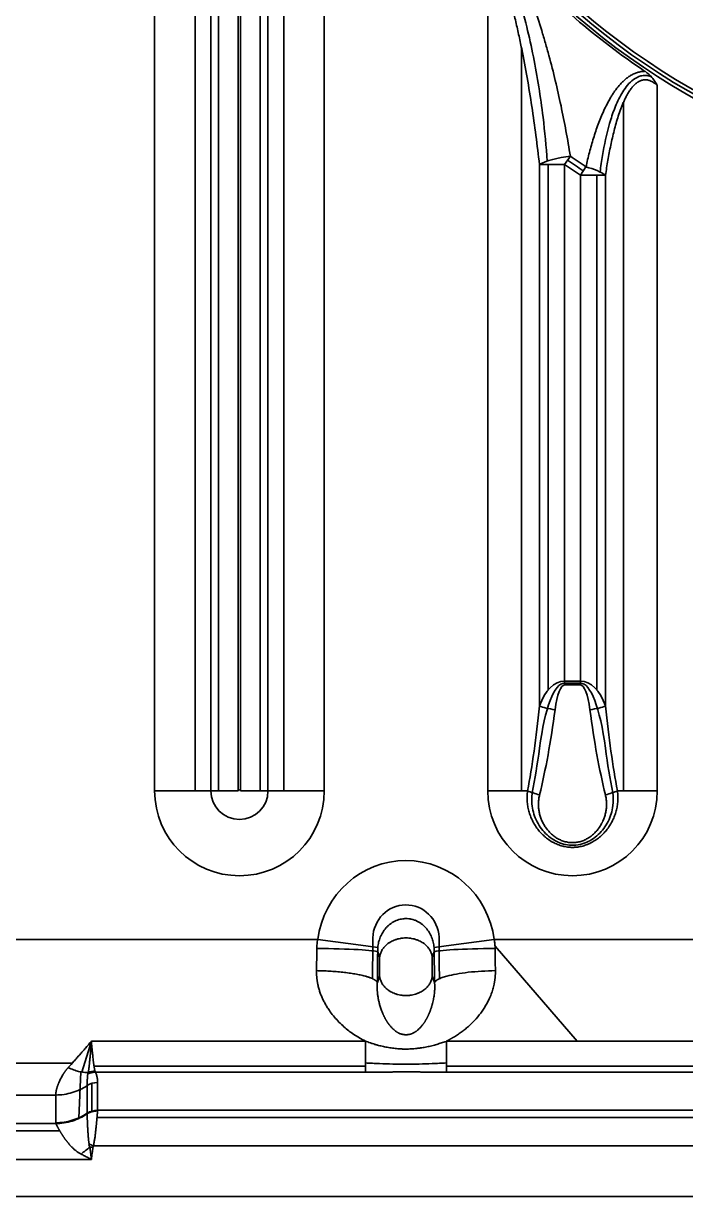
# Model space of a CAD drawing. Header units: millimetres. Extents: x 126 to 861, y 86 to 521.
# Drawn here: x 231.6 to 267.6, y 234.3 to 298 of the extents above; entities that cross this region are included whole.
import ezdxf

# ---------------------------------------------------------------- set-up
doc = ezdxf.new("R2010")
doc.units = ezdxf.units.MM
doc.layers.add('10', color=7, linetype='Continuous', true_color=0xffffff)

msp = doc.modelspace()

# ---------------------------------------------------------------- linework, layer by layer
at = {"layer": '10', "color": 7, "linetype": 'Continuous', "lineweight": 35}
for p, q in [((238.731, 400.033), (238.731, 256.318)), ((240.934, 400.033), (240.934, 256.318)), ((241.788, 256.318), (241.788, 400.033)), ((242.202, 256.318), (242.202, 400.033)), ((243.27, 256.318), (243.27, 400.033)), ((243.404, 400.033), (243.404, 256.318)), ((244.472, 400.033), (244.472, 256.318)), ((244.886, 400.033), (244.886, 256.318)), ((245.741, 256.318), (245.741, 400.033)), ((247.943, 400.033), (247.943, 256.318)), ((256.821, 256.318), (256.821, 302.752)), ((258.659, 296.66), (258.659, 256.318)), ((266.033, 294.625), (266.033, 256.318)), ((264.195, 256.318), (264.195, 293.712)), ((261.311, 290.784), (260.997, 290.332)), ((259.634, 260.937), (259.634, 290.332)), ((259.634, 290.332), (260.997, 290.332)), ((260.106, 290.332), (260.106, 261.802)), ((260.997, 290.332), (260.997, 262.281)), ((262.16, 290.209), (261.857, 289.75)), ((261.857, 289.75), (263.221, 289.75)), ((261.857, 262.281), (261.857, 289.75)), ((262.748, 261.802), (262.748, 289.75)), ((263.221, 289.75), (263.221, 260.937)), ((260.997, 262.281), (260.997, 262.073)), ((260.997, 262.281), (261.857, 262.281)), ((261.857, 262.176), (260.997, 262.176)), ((261.857, 262.073), (260.997, 262.073)), ((261.857, 262.281), (261.857, 262.073)), ((238.731, 256.318), (241.788, 256.318)), ((243.27, 256.318), (241.788, 256.318)), ((243.404, 256.318), (244.886, 256.318)), ((247.943, 256.318), (244.886, 256.318)), ((256.821, 256.318), (258.987, 256.318)), ((266.033, 256.318), (263.868, 256.318)), ((247.588, 248.251), (193.59, 248.251)), ((250.199, 247.899), (247.588, 248.251)), ((250.854, 247.811), (250.199, 247.899)), ((253.91, 247.811), (254.565, 247.899)), ((254.565, 247.899), (257.177, 248.251)), ((283.768, 248.251), (257.177, 248.251)), ((257.22, 247.88), (261.69, 242.727)), ((250.952, 247.291), (250.847, 247.574)), ((250.952, 247.291), (250.952, 246.25)), ((253.918, 247.574), (253.812, 247.291)), ((253.812, 246.25), (253.812, 247.291)), ((250.828, 245.916), (250.952, 246.25)), ((253.812, 246.25), (253.936, 245.916)), ((235.296, 242.725), (234.777, 241.052)), ((193.754, 241.542), (234.26, 241.542)), ((234.715, 241.063), (234.618, 238.55)), ((250.187, 241.374), (235.44, 241.374)), ((250.187, 241.048), (235.516, 241.048)), ((286.367, 241.374), (254.576, 241.374)), ((286.367, 241.048), (254.577, 241.048)), ((235.065, 240.315), (235.065, 238.81)), ((235.322, 240.437), (235.322, 238.932)), ((235.633, 240.485), (235.633, 238.98)), ((193.929, 239.805), (233.361, 239.805)), ((233.361, 238.3), (233.361, 239.805)), ((486.211, 238.98), (235.633, 238.98)), ((235.603, 238.581), (486.242, 238.581)), ((233.366, 238.252), (194.572, 238.252)), ((233.583, 237.852), (195.216, 237.852)), ((235.408, 237.038), (486.436, 237.038)), ((197.172, 236.31), (235.298, 236.31)), ((524.672, 234.292), (197.172, 234.292))]:
    msp.add_line(p, q, dxfattribs=at)
for centre, radius, start, end in [((286.552, 327.17), 38.051, 180, 270), ((286.552, 327.17), 37.855, 180, 270), ((286.552, 327.17), 37.663, 180, 270), ((286.552, 327.17), 38.19, 222.06784, 236.30596), ((286.552, 327.17), 44.55, 235.25048, 236.57722), ((286.552, 327.17), 44.284, 235.25048, 236.57722), ((286.552, 327.17), 44.834, 235.25048, 236.57722), ((243.337, 256.318), 4.606, 180, 0), ((243.337, 256.318), 1.549, 180, 0), ((243.337, 256.318), 0.0669, 0, 180), ((261.427, 256.318), 4.606, 180, 0)]:
    msp.add_arc(centre, radius, start, end, dxfattribs=at)
for centre, major_axis, ratio, start_param, end_param in [((260.997, 290.332), (1.586, 0.262), 0.252712, 1.330287, 2.562006), ((261.857, 289.75), (-1.571, 0.341), 0.321381, 3.735481, 4.588503), ((260.997, 259.421), (0, 2.86), 0.562156, 0, 1.012312), ((260.997, 254.611), (0, 7.565), 0.212557, 0, 1.0102), ((260.997, 259.213), (0, 2.86), 0.212557, 0, 1.012312), ((261.857, 259.421), (0, 2.86), 0.562156, 5.270873, 6.283185), ((261.857, 254.611), (0, 7.565), 0.212557, 5.272986, 6.283185), ((261.857, 259.213), (0, 2.86), 0.212557, 5.270873, 6.283185), ((256.821, 271.698), (0, 20.308), 0.163314, 3.853135, 4.153905), ((260.482, 260.937), (-0.991, 0.132), 0.206179, 0.572264, 1.598173), ((256.821, 271.49), (0, 20.308), 0.212557, 3.853135, 4.153905), ((262.373, 260.937), (-0.991, -0.132), 0.206179, 1.54342, 2.569329), ((266.033, 271.49), (0, 20.308), 0.212557, 2.129281, 2.430051), ((266.033, 271.698), (0, 20.308), 0.163314, 2.129281, 2.430051), ((256.821, 266.888), (0, 15.603), 0.212557, 3.959711, 4.154929), ((266.033, 266.888), (0, 15.603), 0.212557, 2.128256, 2.323474), ((259.64, 256.318), (0.971, -0.239), 0.202118, 4.025648, 4.762175), ((263.215, 256.318), (-0.971, -0.239), 0.202118, 1.52101, 2.257538), ((252.382, 247.57), (0, 4.971), 0.973661, 4.849833, 7.716538), ((252.382, 248.282), (0, 1.848), 0.973661, 4.764205, 7.824887), ((249.818, 248.251), (0, 8.744), 0.087489, 4.466693, 4.715579), ((254.946, 248.251), (0, 8.744), 0.087489, 1.567835, 1.81651), ((246.487, 248.251), (0, 8.744), 0.120697, 4.517607, 4.656266), ((247.541, 247.574), (-3.319, 0.016), 0.056093, 3.228997, 4.712665), ((249.793, 248.251), (0, 12.062), 0.087489, 4.517595, 4.656266), ((257.224, 247.574), (3.319, 0.016), 0.056093, 1.570521, 3.054188), ((254.971, 248.251), (0, 12.062), 0.087489, 1.626919, 1.765581), ((258.278, 248.251), (0, 8.743), 0.120697, 1.626919, 1.765579), ((235.493, 240.143), (0.984, 0.205), 0.953264, 1.374894, 1.745007), ((235.633, 239.514), (1.005, 0), 0.965926, 1.570826, 2.171414), ((235.633, 238.009), (1.005, 0), 0.965926, 1.570796, 2.17139), ((233.361, 241.213), (3.015, 0), 0.965926, 4.712389, 5.312983)]:
    msp.add_ellipse(centre, major_axis=major_axis, ratio=ratio, start_param=start_param, end_param=end_param, dxfattribs=at)
for points, degree, knots in [([(259.634, 290.332), (259.575, 290.858), (259.511, 291.384), (259.373, 292.434), (259.299, 292.958), (259.14, 294.006), (259.054, 294.53), (258.871, 295.576), (258.773, 296.099), (258.615, 296.882), (258.56, 297.143), (258.447, 297.664), (258.389, 297.925), (258.267, 298.444), (258.204, 298.704), (258.073, 299.221), (258.004, 299.48), (257.897, 299.866), (257.86, 299.995), (257.785, 300.252), (257.747, 300.38), (257.628, 300.764), (257.545, 301.019), (257.411, 301.398), (257.365, 301.524), (257.27, 301.774), (257.22, 301.899), (257.142, 302.085), (257.116, 302.147), (257.061, 302.27), (257.033, 302.331), (256.947, 302.513), (256.886, 302.634), (256.821, 302.752)], 3, [0, 0, 0, 0, 0.125, 0.125, 0.25, 0.25, 0.375, 0.375, 0.5, 0.5, 0.5625, 0.5625, 0.625, 0.625, 0.6875, 0.6875, 0.75, 0.75, 0.78125, 0.78125, 0.8125, 0.8125, 0.875, 0.875, 0.90625, 0.90625, 0.9375, 0.9375, 0.953125, 0.953125, 0.96875, 0.96875, 1, 1, 1, 1]), ([(257.337, 302.402), (257.437, 302.218), (257.529, 302.031), (257.736, 301.581), (257.846, 301.318), (258.157, 300.518), (258.337, 299.981), (258.826, 298.364), (259.086, 297.279), (259.521, 295.099), (259.694, 294.004), (259.924, 292.109), (259.999, 291.312), (260.051, 290.516)], 3, [0, 0, 0, 0, 0.050046, 0.050046, 0.118419, 0.118419, 0.255165, 0.255165, 0.528657, 0.528657, 0.802148, 0.802148, 1, 1, 1, 1]), ([(258.202, 301.582), (258.311, 301.369), (258.415, 301.154), (258.564, 300.829), (258.612, 300.72), (258.707, 300.501), (258.754, 300.391), (258.891, 300.062), (258.978, 299.841), (259.148, 299.399), (259.229, 299.176), (259.467, 298.507), (259.614, 298.058), (259.824, 297.382), (259.891, 297.156), (260.022, 296.704), (260.086, 296.478), (260.271, 295.799), (260.386, 295.345), (260.605, 294.436), (260.707, 293.981), (260.9, 293.07), (260.99, 292.614), (261.159, 291.7), (261.238, 291.242), (261.311, 290.784)], 3, [0, 0, 0, 0, 0.0625, 0.0625, 0.09375, 0.09375, 0.125, 0.125, 0.1875, 0.1875, 0.25, 0.25, 0.375, 0.375, 0.4375, 0.4375, 0.5, 0.5, 0.625, 0.625, 0.75, 0.75, 0.875, 0.875, 1, 1, 1, 1]), ([(262.16, 290.209), (262.218, 290.472), (262.281, 290.734), (262.416, 291.252), (262.488, 291.51), (262.646, 292.02), (262.73, 292.272), (262.869, 292.647), (262.917, 292.771), (263.019, 293.017), (263.071, 293.139), (263.183, 293.381), (263.241, 293.501), (263.364, 293.739), (263.429, 293.856), (263.533, 294.03), (263.568, 294.088), (263.642, 294.201), (263.679, 294.257), (263.796, 294.423), (263.878, 294.529), (264.011, 294.683), (264.057, 294.733), (264.152, 294.83), (264.2, 294.876), (264.301, 294.965), (264.354, 295.008), (264.462, 295.089), (264.518, 295.127), (264.606, 295.18), (264.636, 295.197), (264.697, 295.229), (264.728, 295.244), (264.821, 295.287), (264.885, 295.312), (264.984, 295.342), (265.018, 295.351), (265.086, 295.367), (265.12, 295.373), (265.225, 295.39), (265.295, 295.395), (265.366, 295.396)], 3, [0, 0, 0, 0, 0.125, 0.125, 0.25, 0.25, 0.375, 0.375, 0.4375, 0.4375, 0.5, 0.5, 0.5625, 0.5625, 0.625, 0.625, 0.65625, 0.65625, 0.6875, 0.6875, 0.75, 0.75, 0.78125, 0.78125, 0.8125, 0.8125, 0.84375, 0.84375, 0.875, 0.875, 0.890625, 0.890625, 0.90625, 0.90625, 0.9375, 0.9375, 0.953125, 0.953125, 0.96875, 0.96875, 1, 1, 1, 1]), ([(262.928, 289.93), (262.966, 290.232), (263.009, 290.532), (263.156, 291.414), (263.278, 291.994), (263.524, 292.845), (263.616, 293.124), (263.83, 293.671), (263.952, 293.937), (264.177, 294.32), (264.259, 294.443), (264.44, 294.675), (264.54, 294.784), (264.769, 294.976), (264.897, 295.057), (265.109, 295.136), (265.182, 295.154), (265.334, 295.174), (265.413, 295.174), (265.554, 295.159), (265.618, 295.145), (265.681, 295.126)], 3, [0, 0, 0, 0, 0.142011, 0.142011, 0.418376, 0.418376, 0.556558, 0.556558, 0.69474, 0.69474, 0.763832, 0.763832, 0.832923, 0.832923, 0.902014, 0.902014, 0.93656, 0.93656, 0.971105, 0.971105, 1, 1, 1, 1]), ([(265.366, 295.396), (265.51, 295.299), (265.635, 295.184), (265.773, 295.02), (265.799, 294.986), (265.838, 294.935), (265.851, 294.917), (265.876, 294.882), (265.912, 294.828), (265.947, 294.774), (265.98, 294.718), (265.996, 294.691), (266.015, 294.658), (266.023, 294.644), (266.028, 294.634), (266.031, 294.63), (266.033, 294.625)], 3, [0, 0, 0, 0, 0.5, 0.5, 0.625, 0.625, 0.6875, 0.6875, 0.75, 0.875, 0.875, 0.9375, 0.96875, 0.984375, 0.984375, 1, 1, 1, 1]), ([(266.033, 294.625), (265.981, 294.674), (265.926, 294.72), (265.808, 294.803), (265.747, 294.84), (265.65, 294.883), (265.617, 294.896), (265.566, 294.911), (265.549, 294.916), (265.514, 294.924), (265.462, 294.934), (265.409, 294.938), (265.356, 294.938), (265.339, 294.937), (265.303, 294.934), (265.268, 294.93), (265.234, 294.923), (265.2, 294.914), (265.183, 294.909), (265.133, 294.893), (265.102, 294.88), (265.04, 294.85), (265.01, 294.833), (264.966, 294.805), (264.952, 294.795), (264.924, 294.775), (264.91, 294.765), (264.883, 294.743), (264.87, 294.732), (264.843, 294.71), (264.805, 294.675), (264.769, 294.639), (264.699, 294.564), (264.655, 294.512), (264.573, 294.403), (264.534, 294.347), (264.478, 294.26), (264.46, 294.23), (264.425, 294.171), (264.408, 294.141), (264.358, 294.051), (264.326, 293.99), (264.265, 293.867), (264.236, 293.804), (264.18, 293.679), (264.153, 293.615), (264.101, 293.487), (264.076, 293.423), (264.004, 293.23), (263.959, 293.1), (263.874, 292.839), (263.835, 292.708), (263.759, 292.445), (263.724, 292.312), (263.622, 291.914), (263.561, 291.646), (263.449, 291.109), (263.398, 290.839), (263.304, 290.296), (263.261, 290.024), (263.221, 289.75)], 3, [0, 0, 0, 0, 0.03125, 0.03125, 0.0625, 0.0625, 0.078125, 0.078125, 0.085937, 0.085937, 0.09375, 0.109375, 0.109375, 0.117187, 0.117187, 0.125, 0.132813, 0.132813, 0.140625, 0.140625, 0.15625, 0.15625, 0.171875, 0.171875, 0.179688, 0.179688, 0.1875, 0.1875, 0.195313, 0.195313, 0.203125, 0.21875, 0.21875, 0.25, 0.25, 0.28125, 0.28125, 0.296875, 0.296875, 0.3125, 0.3125, 0.34375, 0.34375, 0.375, 0.375, 0.40625, 0.40625, 0.4375, 0.4375, 0.5, 0.5, 0.5625, 0.5625, 0.625, 0.625, 0.75, 0.75, 0.875, 0.875, 1, 1, 1, 1]), ([(263.868, 256.318), (263.88, 256.226), (263.888, 256.135), (263.895, 255.952), (263.892, 255.77), (263.872, 255.589), (263.85, 255.453), (263.841, 255.408), (263.822, 255.318), (263.811, 255.273), (263.776, 255.14), (263.72, 254.966), (263.648, 254.799), (263.588, 254.676), (263.556, 254.615), (263.522, 254.554), (263.499, 254.515), (263.487, 254.495), (263.427, 254.397), (263.323, 254.245), (263.206, 254.106), (263.081, 253.972), (263.015, 253.909), (262.911, 253.818), (262.875, 253.788), (262.802, 253.731), (262.765, 253.704), (262.652, 253.624), (262.574, 253.576), (262.453, 253.51), (262.412, 253.489), (262.349, 253.459), (262.328, 253.45), (262.286, 253.431), (262.264, 253.422), (262.157, 253.379), (261.982, 253.321), (261.801, 253.284), (261.664, 253.266), (261.618, 253.261), (261.548, 253.257), (261.525, 253.256), (261.478, 253.254), (261.455, 253.253), (261.339, 253.253), (261.247, 253.259), (261.11, 253.277), (261.041, 253.288), (260.973, 253.302), (260.928, 253.312), (260.905, 253.318), (260.793, 253.347), (260.705, 253.376), (260.533, 253.445), (260.45, 253.484), (260.348, 253.539), (260.327, 253.55), (260.287, 253.574), (260.228, 253.609), (260.17, 253.647), (260.056, 253.726), (259.984, 253.783), (259.879, 253.873), (259.845, 253.905), (259.779, 253.969), (259.746, 254.002), (259.652, 254.103), (259.592, 254.173), (259.481, 254.318), (259.429, 254.394), (259.369, 254.492), (259.357, 254.511), (259.334, 254.551), (259.322, 254.571), (259.289, 254.632), (259.268, 254.673), (259.207, 254.796), (259.135, 254.964), (259.079, 255.138), (259.044, 255.271), (259.033, 255.315), (259.014, 255.405), (259.005, 255.451), (258.983, 255.587), (258.962, 255.769), (258.96, 255.952), (258.966, 256.134), (258.974, 256.226), (258.987, 256.318)], 3, [0, 0, 0, 0, 0.03125, 0.03125, 0.0625, 0.09375, 0.09375, 0.109375, 0.109375, 0.125, 0.125, 0.15625, 0.1875, 0.1875, 0.203125, 0.210937, 0.210937, 0.21875, 0.21875, 0.25, 0.28125, 0.28125, 0.3125, 0.3125, 0.328125, 0.328125, 0.34375, 0.34375, 0.375, 0.375, 0.390625, 0.390625, 0.398437, 0.398437, 0.40625, 0.40625, 0.4375, 0.46875, 0.46875, 0.484375, 0.484375, 0.492187, 0.492187, 0.5, 0.5, 0.53125, 0.53125, 0.546875, 0.554687, 0.554687, 0.5625, 0.5625, 0.59375, 0.59375, 0.625, 0.625, 0.632812, 0.632812, 0.640625, 0.65625, 0.65625, 0.6875, 0.6875, 0.703125, 0.703125, 0.71875, 0.71875, 0.75, 0.75, 0.78125, 0.78125, 0.789063, 0.789063, 0.796875, 0.796875, 0.8125, 0.8125, 0.84375, 0.875, 0.875, 0.890625, 0.890625, 0.90625, 0.90625, 0.9375, 0.96875, 0.96875, 1, 1, 1, 1]), ([(263.611, 256.221), (263.647, 255.99), (263.65, 255.752), (263.584, 255.22), (263.498, 254.936), (263.228, 254.396), (263.051, 254.156), (262.606, 253.74), (262.351, 253.578), (261.916, 253.425), (261.769, 253.392), (261.467, 253.361), (261.311, 253.364), (260.858, 253.429), (260.568, 253.548), (260.19, 253.802), (260.072, 253.9), (259.858, 254.114), (259.762, 254.23), (259.59, 254.479), (259.516, 254.61), (259.391, 254.881), (259.34, 255.024), (259.263, 255.314), (259.237, 255.46), (259.211, 255.757), (259.211, 255.908), (259.229, 256.112), (259.235, 256.167), (259.244, 256.221)], 3, [0, 0, 0, 0, 0.087211, 0.087211, 0.19873, 0.19873, 0.310248, 0.310248, 0.421766, 0.421766, 0.477526, 0.477526, 0.533285, 0.533285, 0.644803, 0.644803, 0.700562, 0.700562, 0.756321, 0.756321, 0.812081, 0.812081, 0.86784, 0.86784, 0.923599, 0.923599, 0.979358, 0.979358, 1, 1, 1, 1]), ([(259.64, 256.11), (259.622, 256.037), (259.608, 255.963), (259.588, 255.816), (259.575, 255.668), (259.578, 255.519), (259.586, 255.407), (259.589, 255.37), (259.598, 255.296), (259.604, 255.259), (259.622, 255.149), (259.655, 255.005), (259.701, 254.863), (259.742, 254.759), (259.756, 254.724), (259.787, 254.655), (259.803, 254.621), (259.854, 254.521), (259.891, 254.456), (259.972, 254.331), (260.015, 254.27), (260.086, 254.182), (260.111, 254.153), (260.161, 254.096), (260.187, 254.069), (260.267, 253.989), (260.323, 253.939), (260.411, 253.868), (260.441, 253.846), (260.504, 253.802), (260.535, 253.781), (260.633, 253.721), (260.7, 253.686), (260.838, 253.623), (260.909, 253.597), (261.019, 253.564), (261.056, 253.555), (261.131, 253.539), (261.168, 253.532), (261.28, 253.516), (261.356, 253.51), (261.451, 253.51), (261.47, 253.511), (261.509, 253.512), (261.528, 253.514), (261.585, 253.518), (261.623, 253.522), (261.736, 253.539), (261.809, 253.556), (261.953, 253.6), (262.024, 253.626), (262.111, 253.666), (262.128, 253.674), (262.162, 253.691), (262.213, 253.717), (262.262, 253.746), (262.358, 253.805), (262.419, 253.849), (262.507, 253.919), (262.55, 253.956), (262.592, 253.995), (262.619, 254.021), (262.633, 254.034), (262.699, 254.101), (262.749, 254.157), (262.842, 254.274), (262.885, 254.334), (262.965, 254.46), (263.002, 254.524), (263.044, 254.608), (263.053, 254.625), (263.069, 254.658), (263.077, 254.676), (263.099, 254.727), (263.114, 254.762), (263.154, 254.866), (263.2, 255.007), (263.232, 255.151), (263.251, 255.261), (263.256, 255.298), (263.265, 255.372), (263.269, 255.41), (263.276, 255.521), (263.279, 255.67), (263.267, 255.817), (263.247, 255.964), (263.233, 256.037), (263.215, 256.11)], 3, [0, 0, 0, 0, 0.03125, 0.03125, 0.0625, 0.09375, 0.09375, 0.109375, 0.109375, 0.125, 0.125, 0.15625, 0.1875, 0.1875, 0.203125, 0.203125, 0.21875, 0.21875, 0.25, 0.25, 0.28125, 0.28125, 0.296875, 0.296875, 0.3125, 0.3125, 0.34375, 0.34375, 0.359375, 0.359375, 0.375, 0.375, 0.40625, 0.40625, 0.4375, 0.4375, 0.453125, 0.453125, 0.46875, 0.46875, 0.5, 0.5, 0.507812, 0.507812, 0.515625, 0.515625, 0.53125, 0.53125, 0.5625, 0.5625, 0.59375, 0.59375, 0.601562, 0.601562, 0.609375, 0.625, 0.625, 0.65625, 0.65625, 0.671875, 0.679687, 0.679687, 0.6875, 0.6875, 0.71875, 0.71875, 0.75, 0.75, 0.78125, 0.78125, 0.789062, 0.789062, 0.796875, 0.796875, 0.8125, 0.8125, 0.84375, 0.875, 0.875, 0.890625, 0.890625, 0.90625, 0.90625, 0.9375, 0.96875, 0.96875, 1, 1, 1, 1]), ([(250.854, 247.811), (250.862, 247.907), (250.877, 248.003), (250.921, 248.19), (250.95, 248.282), (250.996, 248.395), (251.006, 248.418), (251.026, 248.463), (251.037, 248.485), (251.07, 248.551), (251.094, 248.594), (251.17, 248.72), (251.229, 248.8), (251.312, 248.894), (251.329, 248.912), (251.364, 248.949), (251.382, 248.966), (251.437, 249.018), (251.476, 249.051), (251.556, 249.113), (251.598, 249.142), (251.663, 249.183), (251.685, 249.196), (251.73, 249.221), (251.753, 249.232), (251.87, 249.289), (251.967, 249.324), (252.118, 249.359), (252.169, 249.369), (252.234, 249.376), (252.247, 249.378), (252.274, 249.38), (252.313, 249.383), (252.352, 249.384), (252.43, 249.384), (252.482, 249.382), (252.56, 249.373), (252.586, 249.369), (252.637, 249.361), (252.663, 249.355), (252.74, 249.338), (252.79, 249.323), (252.888, 249.289), (252.935, 249.269), (253.005, 249.236), (253.028, 249.224), (253.073, 249.199), (253.096, 249.186), (253.162, 249.146), (253.204, 249.117), (253.284, 249.055), (253.323, 249.022), (253.378, 248.97), (253.396, 248.953), (253.432, 248.916), (253.449, 248.898), (253.532, 248.804), (253.591, 248.724), (253.669, 248.597), (253.693, 248.554), (253.738, 248.466), (253.758, 248.421), (253.813, 248.285), (253.842, 248.193), (253.876, 248.051), (253.885, 248.003), (253.901, 247.907), (253.906, 247.859), (253.91, 247.811)], 3, [0, 0, 0, 0, 0.0625, 0.0625, 0.125, 0.125, 0.140625, 0.140625, 0.15625, 0.15625, 0.1875, 0.1875, 0.25, 0.25, 0.265625, 0.265625, 0.28125, 0.28125, 0.3125, 0.3125, 0.34375, 0.34375, 0.359375, 0.359375, 0.375, 0.375, 0.4375, 0.4375, 0.46875, 0.46875, 0.476562, 0.476562, 0.484375, 0.5, 0.5, 0.53125, 0.53125, 0.546875, 0.546875, 0.5625, 0.5625, 0.59375, 0.59375, 0.625, 0.625, 0.640625, 0.640625, 0.65625, 0.65625, 0.6875, 0.6875, 0.71875, 0.71875, 0.734375, 0.734375, 0.75, 0.75, 0.8125, 0.8125, 0.84375, 0.84375, 0.875, 0.875, 0.9375, 0.9375, 0.96875, 0.96875, 1, 1, 1, 1]), ([(247.541, 247.76), (247.541, 247.843), (247.545, 247.925), (247.561, 248.088), (247.573, 248.17), (247.588, 248.251)], 3, [0, 0, 0, 0, 0.5, 0.5, 1, 1, 1, 1]), ([(253.812, 247.291), (253.811, 247.298), (253.81, 247.306), (253.808, 247.322), (253.805, 247.345), (253.794, 247.4), (253.782, 247.446), (253.752, 247.538), (253.726, 247.598), (253.676, 247.687), (253.657, 247.717), (253.617, 247.774), (253.595, 247.802), (253.525, 247.885), (253.472, 247.938), (253.395, 248), (253.38, 248.013), (253.347, 248.037), (253.33, 248.049), (253.279, 248.084), (253.243, 248.106), (253.169, 248.147), (253.13, 248.167), (253.068, 248.195), (253.048, 248.203), (253.005, 248.22), (252.983, 248.229), (252.917, 248.252), (252.872, 248.266), (252.779, 248.29), (252.731, 248.3), (252.67, 248.31), (252.658, 248.312), (252.633, 248.316), (252.621, 248.318), (252.584, 248.322), (252.559, 248.325), (252.484, 248.331), (252.384, 248.336), (252.283, 248.331), (252.22, 248.326), (252.208, 248.325), (252.182, 248.322), (252.145, 248.318), (252.108, 248.313), (252.035, 248.3), (251.988, 248.29), (251.918, 248.272), (251.895, 248.266), (251.849, 248.252), (251.826, 248.244), (251.716, 248.206), (251.635, 248.169), (251.54, 248.116), (251.522, 248.106), (251.486, 248.083), (251.468, 248.072), (251.417, 248.037), (251.385, 248.013), (251.294, 247.939), (251.24, 247.886), (251.181, 247.816), (251.169, 247.802), (251.147, 247.774), (251.116, 247.731), (251.089, 247.687), (251.039, 247.599), (251.013, 247.539), (250.988, 247.462), (250.983, 247.447), (250.975, 247.416), (250.971, 247.4), (250.964, 247.369), (250.96, 247.345), (250.956, 247.322), (250.954, 247.306), (250.953, 247.298), (250.952, 247.291)], 3, [0, 0, 0, 0, 0.007813, 0.007813, 0.015625, 0.03125, 0.0625, 0.0625, 0.125, 0.125, 0.15625, 0.15625, 0.1875, 0.1875, 0.25, 0.25, 0.265625, 0.265625, 0.28125, 0.28125, 0.3125, 0.3125, 0.34375, 0.34375, 0.359375, 0.359375, 0.375, 0.375, 0.40625, 0.40625, 0.4375, 0.4375, 0.445313, 0.445313, 0.453125, 0.453125, 0.46875, 0.46875, 0.5, 0.53125, 0.53125, 0.539063, 0.539063, 0.546875, 0.5625, 0.5625, 0.59375, 0.59375, 0.609375, 0.609375, 0.625, 0.625, 0.6875, 0.6875, 0.703125, 0.703125, 0.71875, 0.71875, 0.75, 0.75, 0.8125, 0.8125, 0.828125, 0.828125, 0.84375, 0.875, 0.875, 0.9375, 0.9375, 0.953125, 0.953125, 0.96875, 0.96875, 0.984375, 0.992188, 0.992188, 1, 1, 1, 1]), ([(257.177, 248.251), (257.192, 248.17), (257.203, 248.088), (257.219, 247.925), (257.223, 247.843), (257.224, 247.76)], 3, [0, 0, 0, 0, 0.5, 0.5, 1, 1, 1, 1]), ([(250.162, 246.262), (250.082, 246.283), (249.996, 246.304), (249.812, 246.344), (249.715, 246.363), (249.51, 246.398), (249.402, 246.415), (249.18, 246.446), (249.066, 246.46), (248.833, 246.485), (248.714, 246.496), (248.474, 246.516), (248.354, 246.525), (248.113, 246.539), (247.993, 246.545), (247.756, 246.553), (247.639, 246.556), (247.524, 246.558)], 3, [0, 0, 0, 0, 0.125, 0.125, 0.25, 0.25, 0.375, 0.375, 0.5, 0.5, 0.625, 0.625, 0.75, 0.75, 0.875, 0.875, 1, 1, 1, 1]), ([(250.188, 242.728), (250.168, 242.738), (250.127, 242.759), (250.067, 242.79), (250.007, 242.822), (249.946, 242.855), (249.886, 242.89), (249.826, 242.925), (249.766, 242.961), (249.705, 242.998), (249.644, 243.037), (249.586, 243.074), (249.531, 243.11), (249.403, 243.198), (249.204, 243.346), (248.937, 243.574), (248.679, 243.826), (248.437, 244.102), (248.244, 244.36), (248.092, 244.591), (247.977, 244.788), (247.875, 244.986), (247.786, 245.186), (247.711, 245.388), (247.647, 245.593), (247.611, 245.741), (247.593, 245.83), (247.587, 245.86), (247.581, 245.889), (247.576, 245.918), (247.571, 245.947), (247.566, 245.976), (247.562, 246.005), (247.558, 246.034), (247.554, 246.063), (247.55, 246.092), (247.546, 246.122), (247.543, 246.151), (247.54, 246.18), (247.537, 246.209), (247.535, 246.238), (247.533, 246.267), (247.531, 246.296), (247.529, 246.325), (247.527, 246.355), (247.526, 246.384), (247.525, 246.413), (247.525, 246.442), (247.524, 246.471), (247.524, 246.5), (247.524, 246.529), (247.524, 246.549), (247.524, 246.558)], 3, [0, 0, 0, 0, 0.013731, 0.027564, 0.041503, 0.055548, 0.069701, 0.083965, 0.098341, 0.112832, 0.12811, 0.142444, 0.155835, 0.168285, 0.23825, 0.309854, 0.386518, 0.462374, 0.537732, 0.585829, 0.632491, 0.677816, 0.721734, 0.765045, 0.807872, 0.850347, 0.856238, 0.862115, 0.867978, 0.873829, 0.879666, 0.885491, 0.891305, 0.897106, 0.902896, 0.908676, 0.914445, 0.920204, 0.925954, 0.931694, 0.937425, 0.943148, 0.948863, 0.95457, 0.96027, 0.965963, 0.971649, 0.97733, 0.983005, 0.988674, 0.994339, 1, 1, 1, 1]), ([(254.566, 242.724), (254.577, 242.729), (254.598, 242.74), (254.63, 242.756), (254.662, 242.772), (254.694, 242.789), (254.725, 242.806), (254.757, 242.823), (254.789, 242.84), (254.821, 242.858), (254.853, 242.876), (254.885, 242.894), (254.917, 242.913), (254.949, 242.931), (254.981, 242.951), (255.075, 243.008), (255.228, 243.106), (255.434, 243.252), (255.631, 243.406), (255.891, 243.631), (256.198, 243.941), (256.471, 244.284), (256.661, 244.57), (256.786, 244.785), (256.883, 244.975), (256.957, 245.138), (257.011, 245.272), (257.059, 245.408), (257.102, 245.544), (257.14, 245.682), (257.165, 245.792), (257.181, 245.874), (257.191, 245.927), (257.2, 245.979), (257.208, 246.032), (257.215, 246.085), (257.221, 246.138), (257.226, 246.191), (257.231, 246.243), (257.235, 246.296), (257.237, 246.349), (257.239, 246.401), (257.241, 246.454), (257.241, 246.506), (257.24, 246.541), (257.24, 246.558)], 3, [0, 0, 0, 0, 0.007199, 0.01443, 0.021694, 0.02899, 0.036319, 0.043681, 0.051077, 0.058506, 0.06597, 0.073468, 0.081001, 0.088569, 0.096172, 0.103811, 0.156131, 0.208077, 0.259739, 0.311208, 0.421304, 0.529988, 0.581766, 0.632431, 0.682107, 0.711576, 0.740706, 0.769533, 0.798094, 0.826429, 0.854576, 0.865263, 0.875894, 0.886472, 0.896999, 0.907478, 0.91791, 0.928298, 0.938645, 0.948953, 0.959225, 0.969463, 0.97967, 0.989848, 1, 1, 1, 1]), ([(254.603, 246.262), (254.757, 246.303), (254.935, 246.342), (255.327, 246.411), (255.541, 246.442), (255.996, 246.493), (256.237, 246.514), (256.732, 246.544), (256.986, 246.554), (257.24, 246.558)], 3, [0, 0, 0, 0, 0.25, 0.25, 0.5, 0.5, 0.75, 0.75, 1, 1, 1, 1]), ([(250.828, 245.916), (250.828, 245.909), (250.826, 245.893), (250.825, 245.869), (250.823, 245.845), (250.822, 245.82), (250.821, 245.796), (250.82, 245.77), (250.819, 245.745), (250.819, 245.719), (250.819, 245.692), (250.818, 245.665), (250.819, 245.638), (250.819, 245.611), (250.82, 245.583), (250.821, 245.555), (250.822, 245.526), (250.823, 245.497), (250.825, 245.467), (250.827, 245.438), (250.829, 245.407), (250.832, 245.377), (250.837, 245.327), (250.845, 245.257), (250.857, 245.168), (250.872, 245.079), (250.889, 244.989), (250.908, 244.899), (250.93, 244.809), (250.955, 244.713), (250.985, 244.611), (251.021, 244.499), (251.063, 244.383), (251.1, 244.288), (251.131, 244.216), (251.151, 244.168), (251.173, 244.122), (251.194, 244.077), (251.216, 244.033), (251.238, 243.99), (251.261, 243.948), (251.276, 243.921), (251.283, 243.907)], 3, [0, 0, 0, 0, 0.009774, 0.019756, 0.029947, 0.040346, 0.050955, 0.061774, 0.072803, 0.084044, 0.095495, 0.107158, 0.119034, 0.131122, 0.143423, 0.155938, 0.168666, 0.181609, 0.194765, 0.208137, 0.221724, 0.235527, 0.249545, 0.29005, 0.331401, 0.373604, 0.416662, 0.460582, 0.505366, 0.551018, 0.60554, 0.664248, 0.727163, 0.794303, 0.821692, 0.848603, 0.875036, 0.90099, 0.926464, 0.951458, 0.97597, 1, 1, 1, 1]), ([(253.812, 246.25), (253.811, 246.242), (253.81, 246.234), (253.808, 246.218), (253.805, 246.195), (253.794, 246.14), (253.782, 246.094), (253.752, 246.002), (253.726, 245.942), (253.676, 245.853), (253.657, 245.824), (253.617, 245.766), (253.595, 245.738), (253.525, 245.655), (253.472, 245.602), (253.395, 245.54), (253.38, 245.528), (253.347, 245.503), (253.33, 245.491), (253.279, 245.457), (253.243, 245.435), (253.169, 245.393), (253.13, 245.373), (253.068, 245.346), (253.048, 245.337), (253.005, 245.32), (252.983, 245.312), (252.917, 245.288), (252.872, 245.275), (252.779, 245.251), (252.731, 245.24), (252.67, 245.23), (252.658, 245.228), (252.633, 245.224), (252.621, 245.223), (252.584, 245.218), (252.559, 245.215), (252.484, 245.209), (252.384, 245.205), (252.283, 245.209), (252.22, 245.214), (252.208, 245.215), (252.182, 245.218), (252.145, 245.222), (252.108, 245.228), (252.035, 245.24), (251.988, 245.25), (251.918, 245.268), (251.895, 245.275), (251.849, 245.288), (251.826, 245.296), (251.716, 245.334), (251.635, 245.371), (251.54, 245.424), (251.522, 245.435), (251.486, 245.457), (251.468, 245.468), (251.417, 245.503), (251.385, 245.527), (251.294, 245.601), (251.24, 245.654), (251.181, 245.724), (251.169, 245.738), (251.147, 245.767), (251.116, 245.809), (251.089, 245.853), (251.039, 245.941), (251.013, 246.001), (250.988, 246.078), (250.983, 246.093), (250.975, 246.124), (250.971, 246.14), (250.964, 246.171), (250.96, 246.195), (250.956, 246.218), (250.954, 246.234), (250.953, 246.242), (250.952, 246.25)], 3, [0, 0, 0, 0, 0.007813, 0.007813, 0.015625, 0.03125, 0.0625, 0.0625, 0.125, 0.125, 0.15625, 0.15625, 0.1875, 0.1875, 0.25, 0.25, 0.265625, 0.265625, 0.28125, 0.28125, 0.3125, 0.3125, 0.34375, 0.34375, 0.359375, 0.359375, 0.375, 0.375, 0.40625, 0.40625, 0.4375, 0.4375, 0.445313, 0.445313, 0.453125, 0.453125, 0.46875, 0.46875, 0.5, 0.53125, 0.53125, 0.539063, 0.539063, 0.546875, 0.5625, 0.5625, 0.59375, 0.59375, 0.609375, 0.609375, 0.625, 0.625, 0.6875, 0.6875, 0.703125, 0.703125, 0.71875, 0.71875, 0.75, 0.75, 0.8125, 0.8125, 0.828125, 0.828125, 0.84375, 0.875, 0.875, 0.9375, 0.9375, 0.953125, 0.953125, 0.96875, 0.96875, 0.984375, 0.992188, 0.992188, 1, 1, 1, 1]), ([(253.481, 243.907), (253.486, 243.915), (253.495, 243.932), (253.509, 243.957), (253.522, 243.982), (253.536, 244.008), (253.549, 244.035), (253.563, 244.062), (253.576, 244.089), (253.589, 244.117), (253.603, 244.146), (253.616, 244.175), (253.629, 244.205), (253.642, 244.235), (253.659, 244.276), (253.679, 244.325), (253.701, 244.384), (253.723, 244.442), (253.742, 244.499), (253.761, 244.555), (253.778, 244.61), (253.794, 244.663), (253.817, 244.742), (253.845, 244.848), (253.875, 244.982), (253.899, 245.114), (253.919, 245.245), (253.93, 245.351), (253.937, 245.431), (253.941, 245.484), (253.943, 245.535), (253.945, 245.585), (253.946, 245.632), (253.946, 245.678), (253.945, 245.722), (253.944, 245.765), (253.943, 245.805), (253.941, 245.844), (253.939, 245.881), (253.937, 245.905), (253.936, 245.916)], 3, [0, 0, 0, 0, 0.014481, 0.029197, 0.044147, 0.059331, 0.07475, 0.090402, 0.106288, 0.122408, 0.13876, 0.155345, 0.172162, 0.189212, 0.206494, 0.239933, 0.272399, 0.303895, 0.334421, 0.36398, 0.392574, 0.420206, 0.446877, 0.514655, 0.58026, 0.643705, 0.705006, 0.764181, 0.78895, 0.812781, 0.835674, 0.857633, 0.87866, 0.898758, 0.917929, 0.936177, 0.953505, 0.969915, 0.985412, 1, 1, 1, 1]), ([(253.936, 245.916), (253.95, 245.947), (253.974, 245.977), (254.045, 246.037), (254.091, 246.067), (254.203, 246.125), (254.27, 246.154), (254.422, 246.209), (254.508, 246.236), (254.603, 246.262)], 3, [0, 0, 0, 0, 0.25, 0.25, 0.5, 0.5, 0.75, 0.75, 1, 1, 1, 1]), ([(251.283, 243.907), (251.287, 243.9), (251.295, 243.887), (251.307, 243.866), (251.319, 243.846), (251.331, 243.826), (251.343, 243.806), (251.356, 243.786), (251.369, 243.767), (251.381, 243.748), (251.394, 243.729), (251.407, 243.71), (251.42, 243.692), (251.433, 243.673), (251.446, 243.655), (251.46, 243.638), (251.473, 243.62), (251.498, 243.588), (251.537, 243.542), (251.593, 243.48), (251.653, 243.418), (251.719, 243.356), (251.783, 243.301), (251.838, 243.258), (251.883, 243.227), (251.919, 243.204), (251.955, 243.183), (252.001, 243.16), (252.058, 243.135), (252.131, 243.11), (252.207, 243.092), (252.287, 243.081), (252.369, 243.077), (252.45, 243.079), (252.528, 243.088), (252.592, 243.101), (252.643, 243.115), (252.682, 243.128), (252.72, 243.142), (252.773, 243.165), (252.838, 243.198), (252.899, 243.238), (252.95, 243.276), (252.994, 243.311), (253.041, 243.352), (253.091, 243.398), (253.14, 243.447), (253.187, 243.497), (253.232, 243.548), (253.27, 243.594), (253.303, 243.635), (253.33, 243.672), (253.356, 243.709), (253.383, 243.747), (253.408, 243.786), (253.433, 243.825), (253.458, 243.866), (253.473, 243.893), (253.481, 243.907)], 3, [0, 0, 0, 0, 0.009871, 0.019659, 0.029365, 0.038987, 0.048527, 0.057983, 0.067358, 0.07665, 0.085859, 0.094987, 0.104032, 0.112996, 0.121877, 0.130677, 0.139396, 0.148033, 0.178527, 0.210221, 0.243132, 0.277278, 0.311189, 0.337381, 0.352886, 0.367399, 0.380947, 0.393562, 0.415425, 0.436295, 0.456572, 0.47669, 0.497089, 0.516762, 0.536364, 0.556267, 0.567206, 0.578408, 0.589931, 0.601831, 0.628565, 0.658493, 0.675591, 0.695883, 0.719376, 0.745548, 0.771751, 0.797992, 0.824276, 0.850609, 0.868168, 0.886044, 0.904237, 0.922748, 0.941579, 0.96073, 0.980204, 1, 1, 1, 1]), ([(235.297, 242.727), (235.19, 242.599), (235.085, 242.475), (234.927, 242.293), (234.874, 242.233), (234.769, 242.113), (234.664, 241.994), (234.559, 241.876), (234.454, 241.759), (234.402, 241.7), (234.246, 241.526), (234.143, 241.412), (234.042, 241.298)], 3, [0, 0, 0, 0, 0.25, 0.25, 0.375, 0.375, 0.5, 0.625, 0.625, 0.75, 0.75, 1, 1, 1, 1]), ([(235.297, 242.727), (235.296, 242.714), (235.292, 242.686), (235.288, 242.646), (235.285, 242.605), (235.282, 242.565), (235.279, 242.526), (235.276, 242.487), (235.274, 242.448), (235.271, 242.409), (235.268, 242.371), (235.266, 242.333), (235.263, 242.296), (235.26, 242.259), (235.257, 242.222), (235.254, 242.186), (235.251, 242.15), (235.245, 242.077), (235.236, 241.972), (235.224, 241.842), (235.213, 241.726), (235.205, 241.644), (235.2, 241.591), (235.196, 241.561), (235.193, 241.531), (235.19, 241.503), (235.187, 241.476), (235.184, 241.449), (235.181, 241.423), (235.179, 241.398), (235.176, 241.373), (235.173, 241.35), (235.17, 241.327), (235.168, 241.304), (235.165, 241.283), (235.162, 241.262), (235.16, 241.241), (235.157, 241.222), (235.155, 241.203), (235.152, 241.184), (235.15, 241.167), (235.148, 241.149), (235.145, 241.133), (235.143, 241.117), (235.141, 241.101), (235.138, 241.086), (235.136, 241.072), (235.134, 241.058), (235.132, 241.044), (235.131, 241.035), (235.13, 241.031)], 3, [0, 0, 0, 0, 0.01781, 0.035637, 0.053462, 0.071273, 0.089066, 0.106843, 0.12461, 0.142379, 0.160152, 0.177928, 0.195707, 0.21349, 0.231277, 0.249068, 0.266863, 0.284662, 0.358687, 0.428544, 0.494224, 0.55572, 0.574662, 0.593378, 0.611867, 0.63013, 0.648166, 0.665974, 0.683554, 0.700907, 0.71803, 0.734925, 0.751592, 0.768029, 0.784238, 0.800218, 0.815969, 0.831492, 0.846786, 0.861852, 0.876691, 0.891301, 0.905685, 0.91984, 0.933769, 0.94747, 0.960943, 0.97419, 0.987209, 1, 1, 1, 1]), ([(235.297, 242.727), (235.298, 242.715), (235.299, 242.69), (235.301, 242.65), (235.304, 242.609), (235.307, 242.57), (235.311, 242.528), (235.316, 242.476), (235.323, 242.399), (235.332, 242.307), (235.342, 242.211), (235.355, 242.077), (235.37, 241.929), (235.386, 241.786), (235.396, 241.698), (235.402, 241.649), (235.405, 241.619), (235.409, 241.595), (235.412, 241.571), (235.415, 241.548), (235.418, 241.526), (235.421, 241.504), (235.424, 241.482), (235.427, 241.461), (235.43, 241.44), (235.433, 241.42), (235.436, 241.401), (235.439, 241.382), (235.442, 241.363), (235.445, 241.345), (235.448, 241.327), (235.451, 241.31), (235.453, 241.293), (235.456, 241.277), (235.459, 241.261), (235.462, 241.246), (235.465, 241.231), (235.468, 241.216), (235.471, 241.202), (235.473, 241.188), (235.476, 241.175), (235.479, 241.162), (235.482, 241.149), (235.485, 241.137), (235.487, 241.125), (235.49, 241.114), (235.492, 241.106), (235.493, 241.103)], 3, [0, 0, 0, 0, 0.016026, 0.033387, 0.052088, 0.072127, 0.085752, 0.109678, 0.143905, 0.193934, 0.24133, 0.286091, 0.397444, 0.479867, 0.533354, 0.557902, 0.573865, 0.589715, 0.605452, 0.621075, 0.636584, 0.65198, 0.667263, 0.682432, 0.697487, 0.712429, 0.727258, 0.741973, 0.756575, 0.771063, 0.785437, 0.799699, 0.813846, 0.827881, 0.841801, 0.855609, 0.869302, 0.882883, 0.89635, 0.909703, 0.922943, 0.93607, 0.949083, 0.961982, 0.974768, 0.987441, 1, 1, 1, 1]), ([(250.188, 241.048), (250.187, 241.116), (250.187, 241.203), (250.187, 241.416), (250.187, 241.541), (250.187, 241.826), (250.187, 241.986), (250.186, 242.335), (250.186, 242.525), (250.186, 242.729)], 3, [0, 0, 0, 0, 0.25, 0.25, 0.5, 0.5, 0.75, 0.75, 1, 1, 1, 1]), ([(254.558, 242.72), (254.516, 242.705), (254.475, 242.69), (254.392, 242.661), (254.351, 242.647), (254.268, 242.62), (254.227, 242.607), (254.142, 242.581), (254.1, 242.568), (254.013, 242.543), (253.969, 242.531), (253.88, 242.506), (253.834, 242.493), (253.742, 242.469), (253.696, 242.458), (253.605, 242.437), (253.56, 242.427), (253.469, 242.408), (253.424, 242.4), (253.333, 242.383), (253.265, 242.372), (253.196, 242.362), (253.151, 242.355), (253.082, 242.346), (253.012, 242.337), (252.917, 242.327), (252.868, 242.322), (252.767, 242.314), (252.716, 242.31), (252.614, 242.305), (252.537, 242.301), (252.462, 242.3), (252.413, 242.299), (252.389, 242.299), (252.318, 242.299), (252.248, 242.3), (252.178, 242.303), (252.132, 242.305), (252.06, 242.308), (251.988, 242.313), (251.89, 242.322), (251.841, 242.327), (251.742, 242.338), (251.692, 242.344), (251.595, 242.358), (251.547, 242.366), (251.452, 242.381), (251.405, 242.389), (251.313, 242.406), (251.268, 242.415), (251.134, 242.442), (251.047, 242.462), (250.917, 242.494), (250.852, 242.511), (250.787, 242.529), (250.743, 242.542), (250.721, 242.548), (250.655, 242.569), (250.588, 242.59), (250.522, 242.612), (250.478, 242.627), (250.414, 242.648), (250.351, 242.67), (250.268, 242.699), (250.227, 242.714), (250.186, 242.729)], 3, [0, 0, 0, 0, 0.03125, 0.03125, 0.0625, 0.0625, 0.09375, 0.09375, 0.125, 0.125, 0.15625, 0.15625, 0.1875, 0.1875, 0.21875, 0.21875, 0.25, 0.25, 0.28125, 0.28125, 0.3125, 0.328125, 0.328125, 0.34375, 0.375, 0.375, 0.40625, 0.40625, 0.4375, 0.4375, 0.46875, 0.484375, 0.484375, 0.5, 0.5, 0.53125, 0.546875, 0.546875, 0.5625, 0.59375, 0.59375, 0.625, 0.625, 0.65625, 0.65625, 0.6875, 0.6875, 0.71875, 0.71875, 0.75, 0.75, 0.8125, 0.8125, 0.84375, 0.859375, 0.859375, 0.875, 0.875, 0.90625, 0.921875, 0.921875, 0.9375, 0.96875, 0.96875, 1, 1, 1, 1]), ([(254.576, 241.048), (254.576, 241.115), (254.576, 241.201), (254.576, 241.414), (254.576, 241.54), (254.576, 241.826), (254.576, 241.987), (254.576, 242.337), (254.576, 242.527), (254.576, 242.726)], 3, [0, 0, 0, 0, 0.25, 0.25, 0.5, 0.5, 0.75, 0.75, 1, 1, 1, 1]), ([(250.187, 241.548), (250.44, 241.532), (250.695, 241.518), (251.426, 241.489), (251.903, 241.479), (252.861, 241.479), (253.339, 241.488), (254.069, 241.518), (254.324, 241.532), (254.576, 241.548)], 3, [0, 0, 0, 0, 0.176217, 0.176217, 0.4997, 0.4997, 0.823183, 0.823183, 1, 1, 1, 1]), ([(234.042, 241.298), (234.033, 241.289), (234.017, 241.271), (233.993, 241.243), (233.969, 241.215), (233.945, 241.186), (233.922, 241.157), (233.899, 241.127), (233.877, 241.097), (233.855, 241.066), (233.834, 241.035), (233.812, 241.004), (233.792, 240.972), (233.771, 240.941), (233.735, 240.882), (233.686, 240.799), (233.63, 240.695), (233.582, 240.598), (233.551, 240.53), (233.533, 240.488), (233.525, 240.468), (233.517, 240.449), (233.509, 240.43), (233.502, 240.411), (233.494, 240.392), (233.487, 240.374), (233.481, 240.356), (233.474, 240.338), (233.468, 240.32), (233.462, 240.302), (233.456, 240.284), (233.45, 240.267), (233.444, 240.25), (233.439, 240.233), (233.434, 240.216), (233.429, 240.199), (233.424, 240.183), (233.42, 240.167), (233.415, 240.151), (233.411, 240.135), (233.407, 240.12), (233.403, 240.104), (233.4, 240.089), (233.396, 240.074), (233.393, 240.059), (233.39, 240.045), (233.387, 240.03), (233.384, 240.016), (233.382, 240.002), (233.379, 239.988), (233.377, 239.975), (233.375, 239.961), (233.373, 239.948), (233.371, 239.935), (233.369, 239.922), (233.368, 239.91), (233.366, 239.897), (233.365, 239.885), (233.364, 239.873), (233.363, 239.861), (233.363, 239.849), (233.362, 239.838), (233.362, 239.827), (233.361, 239.816), (233.361, 239.809), (233.361, 239.805)], 3, [0, 0, 0, 0, 0.014642, 0.029543, 0.044705, 0.060126, 0.075809, 0.091751, 0.107952, 0.124412, 0.14113, 0.158103, 0.17533, 0.192808, 0.210535, 0.272266, 0.331959, 0.389641, 0.445336, 0.457669, 0.46999, 0.482299, 0.494596, 0.50688, 0.519151, 0.53141, 0.543656, 0.55589, 0.568111, 0.58032, 0.592516, 0.604699, 0.616869, 0.629028, 0.641173, 0.653306, 0.665427, 0.677536, 0.689632, 0.701716, 0.713787, 0.725847, 0.737895, 0.749931, 0.761955, 0.773967, 0.785968, 0.797957, 0.809935, 0.821901, 0.833855, 0.845798, 0.85773, 0.86965, 0.881558, 0.893455, 0.90534, 0.917213, 0.929075, 0.940925, 0.952763, 0.96459, 0.976405, 0.988208, 1, 1, 1, 1]), ([(235.13, 241.031), (235.048, 241.027), (234.963, 241.03), (234.787, 241.048), (234.697, 241.064), (234.512, 241.109), (234.419, 241.138), (234.23, 241.209), (234.136, 241.251), (234.041, 241.298)], 3, [0, 0, 0, 0, 0.25, 0.25, 0.5, 0.5, 0.75, 0.75, 1, 1, 1, 1]), ([(235.105, 240.948), (235.096, 240.888), (235.089, 240.83), (235.082, 240.746), (235.079, 240.718), (235.076, 240.664), (235.074, 240.637), (235.07, 240.558), (235.068, 240.507), (235.066, 240.408), (235.065, 240.361), (235.065, 240.315)], 3, [0, 0, 0, 0, 0.25, 0.25, 0.375, 0.375, 0.5, 0.5, 0.75, 0.75, 1, 1, 1, 1]), ([(235.13, 241.031), (235.129, 241.027), (235.126, 241.02), (235.122, 241.01), (235.118, 241), (235.115, 240.991), (235.113, 240.981), (235.11, 240.972), (235.108, 240.964), (235.107, 240.956), (235.106, 240.95), (235.105, 240.948)], 3, [0, 0, 0, 0, 0.122421, 0.241991, 0.358722, 0.472626, 0.58371, 0.691982, 0.79745, 0.90012, 1, 1, 1, 1]), ([(235.301, 241.081), (235.299, 241.075), (235.298, 241.069), (235.296, 241.046), (235.297, 241.031), (235.3, 241.017)], 3, [0, 0, 0, 0, 0.277371, 0.277371, 1, 1, 1, 1]), ([(235.493, 241.103), (235.493, 241.1), (235.495, 241.096), (235.497, 241.089), (235.499, 241.082), (235.502, 241.075), (235.505, 241.069), (235.509, 241.062), (235.512, 241.055), (235.515, 241.05), (235.516, 241.048)], 3, [0, 0, 0, 0, 0.116276, 0.235014, 0.356232, 0.479944, 0.606164, 0.734905, 0.86618, 1, 1, 1, 1]), ([(254.577, 241.048), (254.352, 241.048), (254.21, 241.049), (254.088, 241.049), (253.873, 241.05), (253.467, 241.052), (253.423, 241.053), (253.145, 241.055), (252.868, 241.056), (252.619, 241.058), (252.341, 241.057), (251.979, 241.057), (251.805, 241.056), (251.728, 241.055), (251.292, 241.052), (251.033, 241.051), (250.75, 241.049), (250.417, 241.048), (250.187, 241.048)], 2, [0, 0, 0, 0.075, 0.075, 0.15, 0.15, 0.25, 0.25, 0.375, 0.375, 0.5, 0.5, 0.625, 0.625, 0.75, 0.75, 0.875, 0.875, 1, 1, 1]), ([(235.065, 240.315), (234.941, 240.232), (234.81, 240.159), (234.538, 240.032), (234.397, 239.979), (234.109, 239.892), (233.962, 239.86), (233.663, 239.816), (233.512, 239.805), (233.361, 239.805)], 3, [0, 0, 0, 0, 0.25, 0.25, 0.5, 0.5, 0.75, 0.75, 1, 1, 1, 1]), ([(235.632, 238.939), (235.631, 238.934), (235.63, 238.924), (235.629, 238.909), (235.628, 238.892), (235.627, 238.875), (235.625, 238.857), (235.624, 238.838), (235.622, 238.818), (235.621, 238.798), (235.619, 238.777), (235.617, 238.755), (235.615, 238.733), (235.613, 238.71), (235.612, 238.686), (235.61, 238.662), (235.608, 238.637), (235.605, 238.612), (235.603, 238.586), (235.601, 238.56), (235.599, 238.533), (235.596, 238.505), (235.594, 238.477), (235.591, 238.449), (235.589, 238.42), (235.586, 238.391), (235.583, 238.362), (235.581, 238.332), (235.578, 238.302), (235.575, 238.271), (235.572, 238.24), (235.569, 238.209), (235.566, 238.178), (235.563, 238.146), (235.56, 238.114), (235.556, 238.082), (235.55, 238.022), (235.541, 237.938), (235.53, 237.831), (235.52, 237.739), (235.511, 237.66), (235.5, 237.577), (235.482, 237.462), (235.464, 237.354), (235.45, 237.269), (235.444, 237.234), (235.438, 237.2), (235.433, 237.17), (235.428, 237.141), (235.423, 237.116), (235.419, 237.093), (235.415, 237.072), (235.412, 237.055), (235.409, 237.043), (235.408, 237.038)], 3, [0, 0, 0, 0, 0.017654, 0.035232, 0.052733, 0.070158, 0.087506, 0.104777, 0.121972, 0.13909, 0.156132, 0.173098, 0.189987, 0.2068, 0.223537, 0.240198, 0.256783, 0.273292, 0.289724, 0.306081, 0.322362, 0.338567, 0.354696, 0.37075, 0.386728, 0.40263, 0.418457, 0.434208, 0.449884, 0.465485, 0.48101, 0.49646, 0.511835, 0.527135, 0.54236, 0.55751, 0.572585, 0.626224, 0.673088, 0.713175, 0.746489, 0.773031, 0.81781, 0.890797, 0.906409, 0.920978, 0.934504, 0.946988, 0.958429, 0.968827, 0.978183, 0.986497, 0.993769, 1, 1, 1, 1]), ([(235.633, 238.98), (235.633, 238.98), (235.633, 238.98), (235.633, 238.98), (235.633, 238.98), (235.633, 238.98)], 3, [0, 0, 0, 0, 0.712418, 0.712418, 1, 1, 1, 1]), ([(233.363, 238.276), (233.378, 238.276), (233.393, 238.278), (233.42, 238.28), (233.433, 238.279), (233.473, 238.28), (233.499, 238.281), (233.578, 238.285), (233.631, 238.289), (233.787, 238.306), (233.89, 238.323), (234.196, 238.388), (234.396, 238.452), (234.599, 238.541), (234.609, 238.545), (234.618, 238.55)], 3, [0, 0, 0, 0, 0.035263, 0.035263, 0.065574, 0.065574, 0.126196, 0.126196, 0.247441, 0.247441, 0.489932, 0.489932, 0.974912, 0.974912, 1, 1, 1, 1]), ([(235.065, 238.782), (234.942, 238.7), (234.812, 238.625), (234.54, 238.494), (234.398, 238.438), (234.109, 238.348), (233.961, 238.313), (233.663, 238.266), (233.514, 238.254), (233.366, 238.252)], 3, [0, 0, 0, 0, 0.25, 0.25, 0.5, 0.5, 0.75, 0.75, 1, 1, 1, 1]), ([(235.065, 238.782), (235.065, 238.778), (235.066, 238.769), (235.066, 238.755), (235.066, 238.74), (235.067, 238.724), (235.067, 238.707), (235.068, 238.69), (235.069, 238.671), (235.069, 238.653), (235.07, 238.633), (235.07, 238.614), (235.071, 238.593), (235.072, 238.572), (235.072, 238.551), (235.073, 238.529), (235.074, 238.507), (235.075, 238.484), (235.076, 238.461), (235.077, 238.438), (235.078, 238.414), (235.079, 238.391), (235.08, 238.367), (235.081, 238.342), (235.082, 238.318), (235.083, 238.294), (235.084, 238.269), (235.085, 238.244), (235.086, 238.219), (235.087, 238.194), (235.088, 238.17), (235.089, 238.145), (235.091, 238.12), (235.092, 238.095), (235.093, 238.07), (235.094, 238.045), (235.096, 238.021), (235.097, 237.996), (235.099, 237.972), (235.1, 237.948), (235.101, 237.923), (235.103, 237.899), (235.104, 237.876), (235.106, 237.852), (235.108, 237.829), (235.109, 237.806), (235.111, 237.783), (235.113, 237.76), (235.114, 237.738), (235.116, 237.716), (235.117, 237.694), (235.119, 237.673), (235.12, 237.652), (235.122, 237.632), (235.123, 237.612), (235.125, 237.592), (235.126, 237.573), (235.127, 237.554), (235.128, 237.535), (235.13, 237.517), (235.131, 237.5), (235.132, 237.482), (235.133, 237.465), (235.134, 237.449), (235.136, 237.433), (235.137, 237.417), (235.138, 237.402), (235.14, 237.387), (235.141, 237.372), (235.143, 237.358), (235.144, 237.344), (235.146, 237.331), (235.148, 237.318), (235.149, 237.305), (235.151, 237.293), (235.153, 237.281), (235.154, 237.27), (235.156, 237.259), (235.158, 237.248), (235.159, 237.239), (235.161, 237.229), (235.162, 237.22), (235.164, 237.212), (235.165, 237.204), (235.166, 237.197), (235.167, 237.19), (235.168, 237.184), (235.169, 237.178), (235.17, 237.172), (235.17, 237.168), (235.171, 237.163), (235.171, 237.16), (235.172, 237.156), (235.172, 237.153), (235.172, 237.151), (235.173, 237.149), (235.173, 237.148), (235.173, 237.147), (235.173, 237.147)], 3, [0, 0, 0, 0, 0.019917, 0.039618, 0.059113, 0.078408, 0.09751, 0.116426, 0.135162, 0.153718, 0.172093, 0.190284, 0.20829, 0.226108, 0.243737, 0.261175, 0.278422, 0.295474, 0.312333, 0.328995, 0.345462, 0.361732, 0.377807, 0.393684, 0.409365, 0.424849, 0.440136, 0.455225, 0.470117, 0.48481, 0.499304, 0.513601, 0.527699, 0.5416, 0.555303, 0.56881, 0.58212, 0.595234, 0.608152, 0.620875, 0.633402, 0.645735, 0.657872, 0.669813, 0.681554, 0.693092, 0.704421, 0.715538, 0.726441, 0.737125, 0.747588, 0.757828, 0.767842, 0.77763, 0.787188, 0.796517, 0.805616, 0.814484, 0.823129, 0.831557, 0.839773, 0.847784, 0.855592, 0.863203, 0.870618, 0.877841, 0.884874, 0.891716, 0.898371, 0.904837, 0.911114, 0.917203, 0.923103, 0.928812, 0.934328, 0.939651, 0.944775, 0.949691, 0.954391, 0.958869, 0.963117, 0.967135, 0.970917, 0.974465, 0.977776, 0.980851, 0.983692, 0.9863, 0.988676, 0.990823, 0.992742, 0.994437, 0.995909, 0.997161, 0.998194, 0.999011, 0.999612, 1, 1, 1, 1]), ([(233.366, 238.252), (233.368, 238.248), (233.372, 238.241), (233.377, 238.23), (233.383, 238.218), (233.39, 238.206), (233.397, 238.192), (233.404, 238.178), (233.411, 238.164), (233.419, 238.148), (233.428, 238.132), (233.437, 238.115), (233.446, 238.098), (233.455, 238.08), (233.465, 238.061), (233.476, 238.042), (233.487, 238.022), (233.498, 238.002), (233.51, 237.981), (233.522, 237.959), (233.534, 237.937), (233.547, 237.914), (233.561, 237.891), (233.575, 237.867), (233.589, 237.842), (233.604, 237.817), (233.619, 237.792), (233.635, 237.766), (233.651, 237.739), (233.668, 237.712), (233.685, 237.685), (233.703, 237.657), (233.721, 237.629), (233.739, 237.6), (233.759, 237.571), (233.778, 237.542), (233.799, 237.511), (233.821, 237.48), (233.844, 237.447), (233.868, 237.413), (233.894, 237.379), (233.92, 237.344), (233.947, 237.309), (233.975, 237.273), (234.005, 237.237), (234.035, 237.2), (234.067, 237.162), (234.1, 237.125), (234.134, 237.086), (234.169, 237.047), (234.212, 237), (234.265, 236.947), (234.325, 236.888), (234.386, 236.835), (234.439, 236.792), (234.487, 236.756), (234.533, 236.724), (234.59, 236.687), (234.648, 236.651), (234.698, 236.622), (234.724, 236.607), (234.734, 236.601)], 3, [0, 0, 0, 0, 0.01404, 0.028092, 0.042159, 0.056239, 0.070333, 0.084441, 0.098564, 0.112703, 0.126856, 0.141026, 0.155215, 0.169426, 0.183658, 0.197916, 0.212199, 0.22651, 0.240851, 0.255221, 0.269624, 0.284059, 0.29853, 0.31304, 0.327589, 0.342181, 0.356816, 0.371497, 0.386225, 0.401, 0.415825, 0.430699, 0.445626, 0.460611, 0.475656, 0.490765, 0.505939, 0.522293, 0.538872, 0.555678, 0.572712, 0.589978, 0.607487, 0.625256, 0.643296, 0.661616, 0.680224, 0.699124, 0.718316, 0.737803, 0.75762, 0.7897, 0.820475, 0.849848, 0.877709, 0.894435, 0.914541, 0.938293, 0.967281, 0.988038, 1, 1, 1, 1]), ([(235.172, 237.147), (235.172, 237.139), (235.17, 237.127), (235.168, 237.113), (235.166, 237.099), (235.166, 237.083), (235.169, 237.065), (235.173, 237.053), (235.177, 237.043), (235.182, 237.031), (235.189, 237.019), (235.197, 237.007), (235.204, 236.997), (235.209, 236.988), (235.214, 236.981), (235.217, 236.977), (235.218, 236.976)], 3, [0, 0, 0, 0, 0.122504, 0.19883, 0.229223, 0.352072, 0.46152, 0.511325, 0.570403, 0.639243, 0.7181, 0.797311, 0.865435, 0.922006, 0.96685, 1, 1, 1, 1]), ([(235.173, 237.147), (235.21, 237.129), (235.249, 237.111), (235.328, 237.075), (235.368, 237.057), (235.408, 237.038)], 3, [0, 0, 0, 0, 0.5, 0.5, 1, 1, 1, 1]), ([(235.38, 236.954), (235.38, 236.955), (235.381, 236.958), (235.383, 236.965), (235.387, 236.977), (235.391, 236.989), (235.394, 236.999), (235.397, 237.007), (235.399, 237.015), (235.402, 237.023), (235.405, 237.03), (235.407, 237.036), (235.408, 237.038)], 3, [0, 0, 0, 0, 0.035187, 0.110126, 0.24205, 0.443357, 0.528524, 0.618656, 0.7123, 0.807633, 0.903521, 1, 1, 1, 1]), ([(235.218, 236.976), (235.139, 236.913), (235.058, 236.85), (234.896, 236.725), (234.815, 236.663), (234.734, 236.601)], 3, [0, 0, 0, 0, 0.5, 0.5, 1, 1, 1, 1]), ([(235.218, 236.976), (235.219, 236.964), (235.222, 236.941), (235.227, 236.904), (235.231, 236.864), (235.236, 236.822), (235.242, 236.776), (235.247, 236.728), (235.253, 236.677), (235.26, 236.623), (235.267, 236.566), (235.274, 236.506), (235.281, 236.443), (235.289, 236.378), (235.294, 236.333), (235.297, 236.31)], 3, [0, 0, 0, 0, 0.050912, 0.106161, 0.165746, 0.229666, 0.297922, 0.370512, 0.447438, 0.528698, 0.614292, 0.704221, 0.798483, 0.897077, 1, 1, 1, 1])]:
    msp.add_open_spline(points, degree=degree, knots=knots, dxfattribs=at)
for points in [[(250.584, 248.336), (250.584, 248.317), (250.583, 248.298), (250.583, 248.279)], [(250.847, 247.574), (250.845, 247.655), (250.847, 247.734), (250.854, 247.811)], [(253.91, 247.811), (253.917, 247.734), (253.92, 247.655), (253.918, 247.574)], [(254.181, 248.277), (254.181, 248.31), (254.18, 248.344), (254.179, 248.378)], [(238.928, 242.728), (237.718, 242.727), (236.508, 242.727), (235.297, 242.727)], [(250.186, 242.728), (246.434, 242.728), (242.681, 242.728), (238.928, 242.728)], [(286.366, 242.729), (275.769, 242.728), (265.171, 242.727), (254.574, 242.726)], [(235.516, 241.048), (235.526, 241.028), (235.545, 240.987), (235.57, 240.919), (235.591, 240.846), (235.608, 240.767), (235.622, 240.681), (235.631, 240.588), (235.633, 240.52), (235.633, 240.485)], [(235.633, 238.98), (235.633, 238.974), (235.633, 238.961), (235.632, 238.947), (235.632, 238.939)], [(233.361, 238.3), (233.361, 238.292), (233.362, 238.276), (233.365, 238.26), (233.366, 238.252)], [(235.065, 238.81), (235.065, 238.806), (235.065, 238.797), (235.065, 238.787), (235.065, 238.782)], [(234.734, 236.601), (234.796, 236.569), (234.92, 236.505), (235.108, 236.408), (235.234, 236.343), (235.297, 236.31)], [(235.218, 236.976), (235.272, 236.971), (235.326, 236.964), (235.38, 236.954)], [(235.297, 236.31), (235.312, 236.423), (235.34, 236.644), (235.366, 236.853), (235.38, 236.954)]]:
    msp.add_open_spline(points, degree=3, dxfattribs=at)
for points, weights in [([(250.828, 245.916), (250.775, 246.037), (250.555, 246.155), (250.162, 246.262)], [1.15122563552, 1.0733052325, 1.02549673405, 1.00780014017]), ([(235.105, 240.948), (235.235, 241.009), (235.374, 241.043), (235.516, 241.048)], [1.01139159932, 0.996202794492, 0.996202800227, 1.01139161652]), ([(235.065, 238.782), (235.233, 238.888), (235.428, 238.942), (235.632, 238.939)], [1.02288450822, 0.992429437583, 0.992371939353, 1.02271201353])]:
    msp.add_rational_spline(points, weights, degree=3, dxfattribs=at)

doc.saveas('drawing.dxf')
